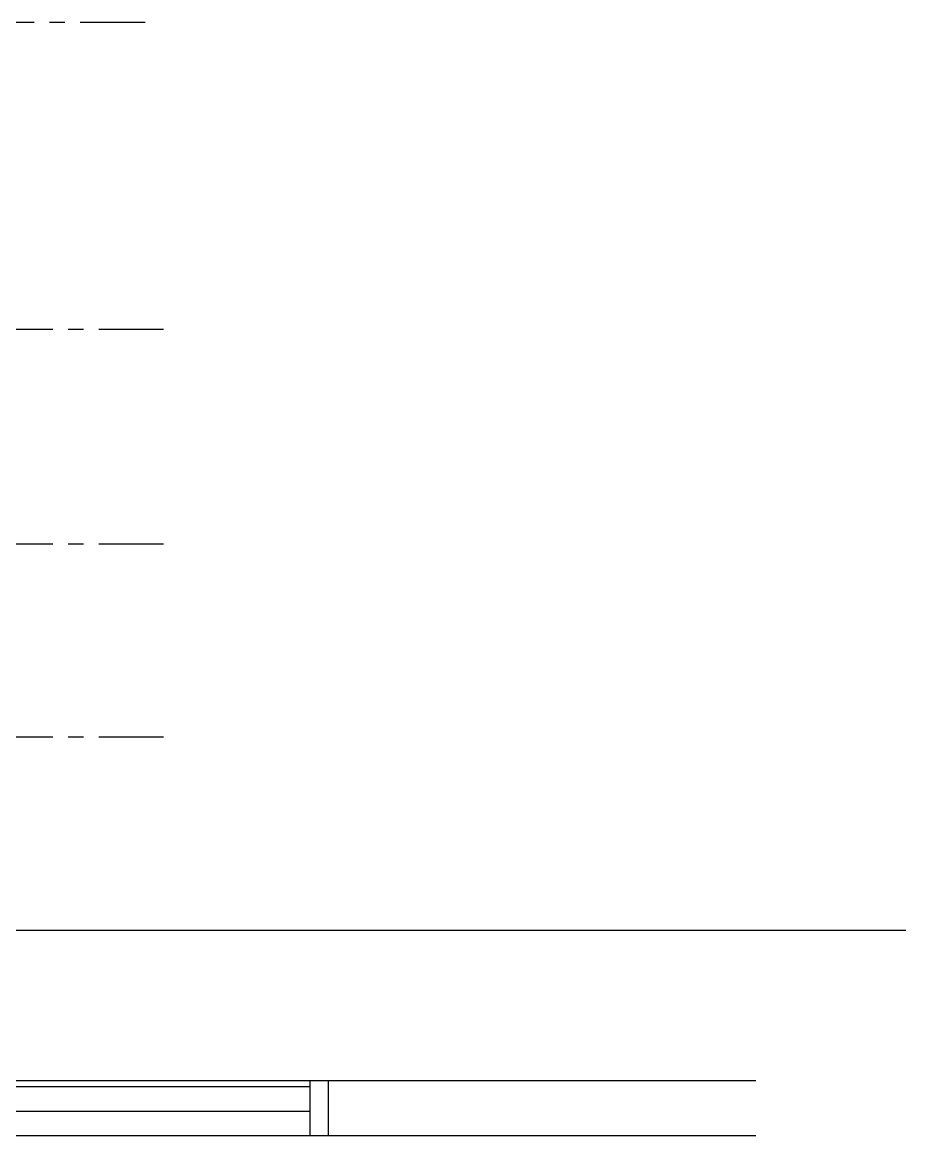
# Model space of a CAD drawing. Extents: x -200 to 151043, y -71680 to 159196.
# Drawn here: x 136651 to 151043, y 3556 to 21706 of the extents above; entities that cross this region are included whole.
import ezdxf

# ---------------------------------------------------------------- set-up
doc = ezdxf.new("R2010")
doc.units = 0
doc.header["$LTSCALE"] = 1000
doc.header["$MEASUREMENT"] = 0
doc.linetypes.add('CENTER', pattern=[2, 1.25, -0.25, 0.25, -0.25])
doc.layers.get('0').update_dxf_attribs({"linetype": 'CONTINUOUS'})
doc.layers.add('A-_ANOTGRID_E-', color=8, linetype='CENTER')
doc.layers.add('A-_WALL----_E-', color=1, linetype='CONTINUOUS')

msp = doc.modelspace()

# ---------------------------------------------------------------- linework, layer by layer
for p, q in [((43276.7, 6905.76), (151043.23, 6905.76)), ((135935.83, 4455.76), (148600.69, 4455.76)), ((141335.94, 4455.76), (141335.94, 3555.76)), ((141635.94, 4455.76), (141635.94, 3555.76)), ((135935.83, 4355.76), (141335.94, 4355.76)), ((135935.83, 3955.76), (141335.94, 3955.76))]:
    msp.add_line(p, q)
at = {"layer": 'A-_ANOTGRID_E-'}
for p, q in [((101596.62, 21705.76), (138653.02, 21705.76)), ((101896.62, 16705.76), (138953.02, 16705.76)), ((101896.62, 13205.76), (138953.02, 13205.76)), ((101896.62, 10055.76), (138953.02, 10055.76)), ((101896.62, 6905.76), (138953.02, 6905.76))]:
    msp.add_line(p, q, dxfattribs=at)
at = {"layer": 'A-_WALL----_E-', "color": 3}
msp.add_line((148600.69, 3555.76), (95466.34, 3555.76), dxfattribs=at)

doc.saveas('drawing.dxf')
